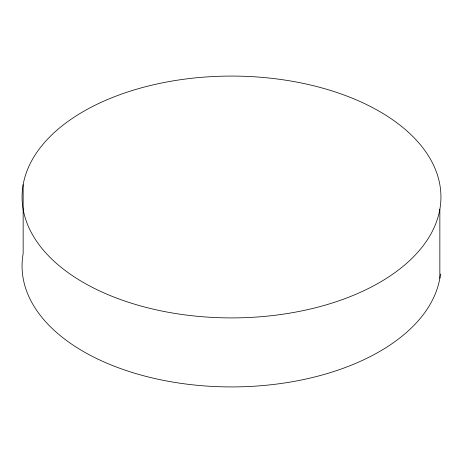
<?xml version="1.0" encoding="UTF-8"?>
<svg xmlns="http://www.w3.org/2000/svg" width="463" height="463" viewBox="0 0 463 463"><rect width="100%" height="100%" fill="white"/><g stroke="black" fill="none" stroke-linecap="round" stroke-linejoin="round"><path stroke-width="0.69" d="M439.85 209.299A209.438 120.918 0 0 1 108.874 295.018A209.438 120.918 0 0 1 145.776 86.668A209.438 120.918 0 0 1 439.85 209.299L439.85 278.304M23.15 184.696L23.15 253.701A209.438 120.918 0 0 0 213.889 386.495A209.438 120.918 0 0 0 440.475 274.038"/></g></svg>
